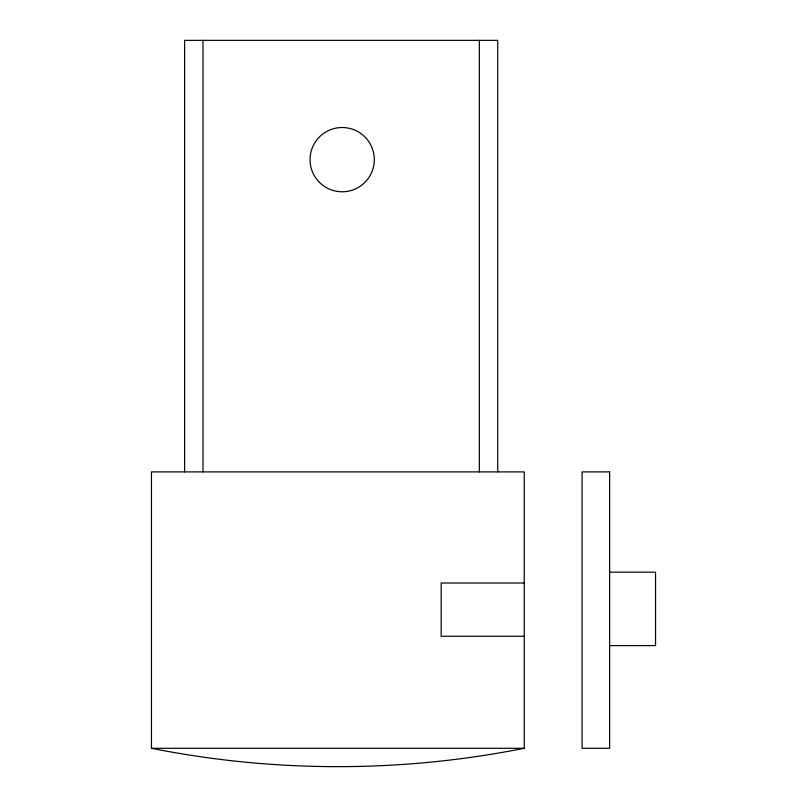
<?xml version="1.0" encoding="UTF-8"?>
<svg xmlns="http://www.w3.org/2000/svg" width="807" height="807" viewBox="0 0 807 807"><rect width="100%" height="100%" fill="white"/><g stroke="black" fill="none" stroke-linecap="round" stroke-linejoin="round"><path stroke-width="1.21" d="M609.638 572.163L655.546 572.163L655.546 645.61L609.638 645.61M524.247 583.007L441.167 583.007L441.167 636.269L524.247 636.269M151.454 748.291L524.247 748.291L524.247 471.903L151.454 471.903L151.454 748.291A955.135 955.135 0 0 0 524.247 748.291M497.717 471.903L497.717 40.35L184.611 40.35L184.611 471.903M479.358 40.35L479.358 471.903M202.981 40.35L202.981 471.903M609.638 471.903L582.089 471.903L582.089 748.291L609.638 748.291L609.638 471.903M319.451 182.372A32.139 32.139 0 0 0 373.217 167.967A32.139 32.139 0 0 0 333.866 128.606A32.139 32.139 0 0 0 319.451 182.372"/></g></svg>
